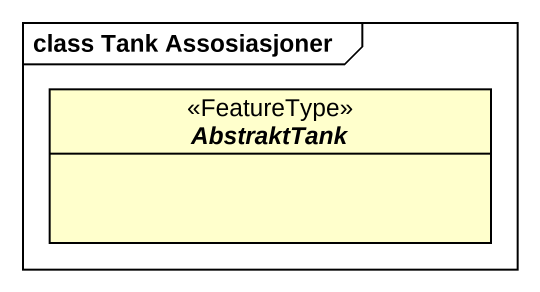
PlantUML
@startuml
mainframe class Tank Assosiasjoner
hide circle
hide empty members
abstract class AbstraktTank <<FeatureType>>
@enduml
